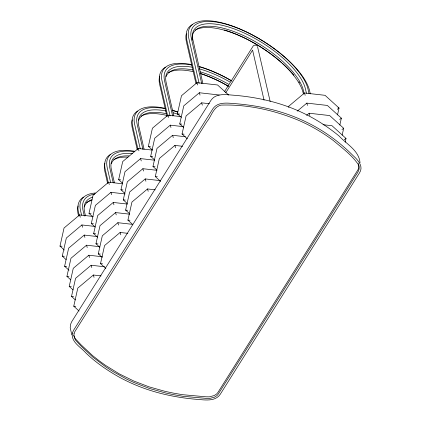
<?xml version="1.0" encoding="UTF-8"?>
<svg xmlns="http://www.w3.org/2000/svg" width="421" height="421" viewBox="0 0 421 421"><rect width="100%" height="100%" fill="white"/><g stroke="black" fill="none" stroke-linecap="round" stroke-linejoin="round"><path stroke-width="0.63" d="M64.339 250.053L59.992 246.106L64.039 228.014L79.601 214.931L93.078 216.457M66.15 259.641L62.287 256.131L66.334 238.039L81.895 224.956L94.736 226.409M68.949 270.198L64.608 266.251L68.655 248.158L84.216 235.076L97.693 236.602M70.786 279.881L66.923 276.376L70.97 258.278L86.531 245.201L99.372 246.653M73.08 289.906L69.218 286.396L73.265 268.303L88.826 255.221L102.308 256.747M92.867 216.894L89.005 213.389L93.052 195.291L108.613 182.214L122.737 183.809M75.38 299.931L71.517 296.421L75.564 278.328L91.125 265.246L104.603 266.772M95.188 227.019L91.325 223.509L95.372 205.416L110.934 192.334L125.053 193.934M79.064 311.014L73.754 306.188L77.801 288.096L93.362 275.013L101.061 275.887M97.504 237.139L93.641 233.629L97.688 215.536L113.249 202.454L127.374 204.053M99.824 247.259L95.962 243.754L100.009 225.656L115.57 212.573L129.689 214.173M102.14 257.378L98.277 253.874L102.324 235.776L117.885 222.698L132.647 224.367M122.506 183.182L118.643 179.678L122.69 161.58L138.251 148.502L152.376 150.097M105.824 268.461L100.514 263.641L104.561 245.543L120.122 232.466L127.826 233.334M124.821 193.286L120.959 189.782L125.005 171.684L140.567 158.606L154.686 160.201M127.137 203.396L123.274 199.886L127.321 181.793L142.882 168.71L157.001 170.31M129.473 213.61L125.611 210.105L129.657 192.008L145.224 178.925L159.985 180.598M132.736 224.514L127.91 220.125L131.957 202.033L147.518 188.95L155.217 189.824M152.228 149.823L148.366 146.319L152.413 128.221L167.974 115.144L180.809 116.596M154.523 159.848L150.66 156.344L154.707 138.246L170.268 125.163L183.103 126.621M156.838 169.968L152.976 166.463L157.022 148.366L172.589 135.288L185.424 136.741M160.606 181.409L155.296 176.583L159.343 158.491L174.904 145.408L182.609 146.282M181.288 117.338L177.42 113.833L181.472 95.741L197.033 82.658L217.573 84.984L228.677 95.067M183.598 127.431L179.735 123.927L183.782 105.829L199.344 92.746L219.241 94.999M187.356 138.841L182.046 134.015L186.093 115.922L201.654 102.84L209.358 103.713M288.664 107.323L288.943 106.076L304.504 92.994L325.044 95.32L339.047 108.034L337.51 114.901M339.831 125.021L341.363 118.159L327.359 105.439L306.82 103.119L297.284 111.133M342.147 135.141L343.683 128.279L329.68 115.564L309.14 113.238L306.63 115.349M345.173 142.177L346.009 138.435L332.006 125.716L323.018 124.7M224.688 91.336L252.663 46.857C253.426 44.984 255.51 44.542 257.02 45.889M225.73 92.825L252.589 50.125L264.056 100.198M337.337 109.323L339.047 108.034L338.026 107.95M339.652 119.443L341.363 118.159M341.973 129.563L343.683 128.279M344.299 139.719L346.009 138.435M177.42 113.833L179.467 114.002M179.735 123.927L181.777 124.095M182.046 134.015L184.088 134.183M148.366 146.319L150.408 146.487M150.66 156.344L152.702 156.512M152.976 166.463L155.023 166.632M155.296 176.583L157.338 176.752M118.643 179.678L120.685 179.846M120.959 189.782L123 189.95M123.274 199.886L125.316 200.054M125.611 210.105L127.658 210.274M89.005 213.389L91.047 213.558M127.91 220.125L129.952 220.299M91.325 223.509L93.367 223.677M93.641 233.629L95.683 233.802M95.962 243.754L98.004 243.922M59.992 246.106L62.034 246.28M98.277 253.874L100.319 254.042M62.287 256.131L64.329 256.3M100.514 263.641L102.556 263.809M64.608 266.251L66.65 266.425M66.923 276.376L68.965 276.544M69.218 286.396L71.26 286.569M71.517 296.421L73.559 296.594M73.754 306.188L75.796 306.356M257.52 46.563L270.156 101.472M304.504 92.994L305.183 95.325M306.82 103.119L307.504 105.445M309.14 113.238L309.819 115.564M197.033 82.658L197.712 84.984M199.344 92.746L200.022 95.078M201.654 102.84L202.333 105.171M167.974 115.144L168.653 117.47M170.268 125.163L170.952 127.495M172.589 135.288L173.268 137.614M174.904 145.408L175.589 147.739M138.251 148.502L138.935 150.829M140.567 158.606L141.251 160.933M142.882 168.71L143.561 171.042M145.224 178.925L145.903 181.256M147.518 188.95L148.197 191.281M108.613 182.214L109.297 184.54M110.934 192.334L111.612 194.66M113.249 202.454L113.933 204.785M115.57 212.573L116.249 214.905M117.885 222.698L118.569 225.025M120.122 232.466L120.806 234.792M79.601 214.931L80.279 217.262M81.895 224.956L82.579 227.282M84.216 235.076L84.895 237.407M86.531 245.201L87.215 247.527M88.826 255.221L89.51 257.552M91.125 265.246L91.804 267.577M93.362 275.013L94.041 277.344M358.292 163.459L358.855 165.59L358.655 168.142L357.924 169.847L217.878 392.504L216.615 393.977L214.205 395.566L209.321 396.85L206.058 396.808L182.504 394.693L173.294 393.098L165.332 391.414L149.16 386.883L133.767 381.005L119.19 373.832L105.497 365.36L99.293 360.876L92.467 355.492L80.916 344.673L75.049 338.389L73.817 335.384M360.034 162.711C358.992 150.471 346.678 144.282 339.173 136.083C324.538 124.011 307.993 114.265 290.253 107.513C271.587 100.409 251.832 96.535 231.945 95.083C224.819 94.451 215.626 93.367 210.995 100.272L71.623 321.855L70.491 324.565L70.212 327.838L71.823 334.853M310.314 93.883L309.609 90.82A69.928 27.223 32.2 0 0 241.18 29.512A69.928 27.223 32.2 0 0 188.787 38.211L199.138 83.4M309.003 93.43L308.025 89.141A67.523 26.291 32.2 0 0 241.949 29.938A67.523 26.291 32.2 0 0 191.35 38.343L201.701 83.526M306.441 93.304L305.462 89.015A65.123 25.355 32.2 0 0 241.733 31.917A65.123 25.355 32.2 0 0 192.939 40.021L202.854 83.316M304.125 93.573L303.42 90.51A64.129 24.965 32.2 0 0 247.964 37.711A64.129 24.965 32.2 0 0 192.607 34.78M303.383 93.983L303.104 92.762A65.123 25.355 32.2 0 0 255.315 43.763A65.123 25.355 32.2 0 0 195.297 30.138M196.812 83.637L186.75 39.711A70.923 27.612 32.2 0 1 192.297 24.628M195.912 83.358L186.435 41.958A69.928 27.223 32.2 0 1 186.414 33.796M173.773 115.77L166.169 82.579A65.123 25.355 32.2 0 1 192.087 67.213M172.621 115.986L164.585 80.9A67.523 26.291 32.2 0 1 191.86 65.039M170.052 115.854L162.022 80.774A69.928 27.223 32.2 0 1 191.276 64.545M167.726 116.091L159.98 82.269A70.923 27.612 32.2 0 1 165.532 67.186M166.974 116.443L159.664 84.516A69.928 27.223 32.2 0 1 159.648 76.354M144.077 149.197L138.788 126.111A65.123 25.355 32.2 0 1 165.979 110.986M142.924 149.408L137.204 124.432A67.523 26.291 32.2 0 1 165.111 108.692M140.214 148.65L134.641 124.306A69.928 27.223 32.2 0 1 165.158 108.334M137.888 148.887L132.599 125.805A70.923 27.612 32.2 0 1 137.662 111.007M137.278 149.871L132.283 128.052A69.928 27.223 32.2 0 1 132.268 119.885M114.38 182.619L111.407 169.642A65.123 25.355 32.2 0 1 132.347 153.586M113.228 182.835L109.823 167.963A67.523 26.291 32.2 0 1 134.641 151.697M110.665 182.709L107.26 167.837A69.928 27.223 32.2 0 1 134.657 151.26M108.339 182.946L105.218 169.337A70.923 27.612 32.2 0 1 110.77 154.249M107.587 183.298L104.903 171.584A69.928 27.223 32.2 0 1 104.887 163.416M85.484 215.878L84.642 212.205A65.123 25.355 32.2 0 1 92.604 197.107M84.316 216.036L83.053 210.521A67.523 26.291 32.2 0 1 94.662 194.06M81.611 215.294L80.49 210.395A69.928 27.223 32.2 0 1 95.325 193.018M79.29 215.568L78.453 211.895A70.923 27.612 32.2 0 1 83.511 197.102M78.553 215.978L78.132 214.142A69.928 27.223 32.2 0 1 78.117 205.98M192.26 40.227A64.129 24.965 32.2 0 1 192.46 35.322M224.346 29.98A67.523 26.291 32.2 0 1 238.007 34.975M238.612 35.238A67.523 26.291 32.2 0 1 281.665 62.682M282.633 63.55A67.523 26.291 32.2 0 1 293.879 75.17M298.868 81.858A67.523 26.291 32.2 0 1 299.515 82.863M84.305 206.964A64.129 24.965 32.2 0 1 91.915 199.665M86.531 202.622A65.123 25.355 32.2 0 1 91.489 200.491M166.042 76.706A64.129 24.965 32.2 0 1 192.623 69.933M200.396 71.87A64.129 24.965 32.2 0 1 228.487 84.184M168.526 72.701A65.123 25.355 32.2 0 1 192.95 71.612M200.017 73.507A65.123 25.355 32.2 0 1 228.545 86.321M201.038 73.633A67.523 26.291 32.2 0 1 228.329 86.168M199.049 66.455A69.928 27.223 32.2 0 1 232.003 81.043M199.007 66.697A67.523 26.291 32.2 0 1 231.661 80.869M199.307 68.865A65.123 25.355 32.2 0 1 229.782 81.927M111.281 163.774A64.129 24.965 32.2 0 1 128.926 155.891M113.765 159.764A65.123 25.355 32.2 0 1 127.863 157.175M138.662 120.243A64.129 24.965 32.2 0 1 166.516 113.728M141.146 116.233A65.123 25.355 32.2 0 1 166.89 115.449M172.257 110.16A69.928 27.223 32.2 0 1 177.673 111.918M172.963 110.607A67.523 26.291 32.2 0 1 177.573 112.065M173.278 112.781A65.123 25.355 32.2 0 1 179.104 114.659M72.349 333.127C70.891 342.189 80.985 347.172 85.973 353.051C95.704 362.449 106.955 370.138 118.68 376.827A180.82 155.154 -12.9 0 0 148.639 389.867C164.99 395.251 182.014 398.245 199.159 399.524C206.369 400.134 215.631 401.255 220.272 394.256L359.608 172.736C363.881 166 357.44 159.564 352.766 155.302C341.373 143.935 328.527 134.067 314.44 126.268A180.814 155.149 -12.9 0 0 284.48 113.228C268.13 107.844 251.105 104.85 233.965 103.571C226.756 102.961 217.494 101.84 212.847 108.839L73.517 330.359L72.349 333.127M74.101 333.358L73.901 335.911L75.417 339.984L81.285 346.267L92.831 357.087L105.86 366.954L113.081 371.617L126.737 379.174L134.131 382.6L149.523 388.478L165.695 393.009L173.657 394.693L182.867 396.287L206.427 398.403L209.684 398.445L214.568 397.161L216.978 395.566L218.246 394.098L312.661 244.064C326.433 222.188 340.2 200.307 353.929 178.409C356.082 174.294 360.829 170.142 358.655 165.053C352.24 155.317 342.299 148.113 333.464 140.625C322.796 132.62 311.214 125.837 298.989 120.495C274.471 110.228 247.564 104.208 220.978 105.108C213.152 107.045 211.447 116.37 206.785 121.827C187.077 153.007 167.516 184.282 147.855 215.494L74.833 331.653L74.101 333.358"/></g></svg>
